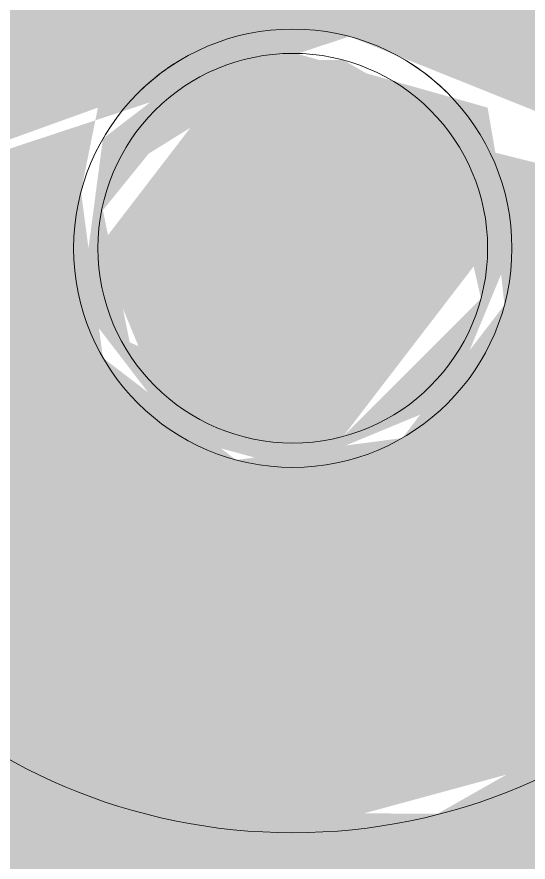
# Model space of a CAD drawing. Header units: inches. Extents: x -26493 to -10162, y -132 to 713.
# Drawn here: x -25822.369 to -25821.713, y 284.9 to 285.984 of the extents above; entities that cross this region are included whole.
import ezdxf

# ---------------------------------------------------------------- set-up
doc = ezdxf.new("R2010")
doc.units = ezdxf.units.IN
doc.header["$MEASUREMENT"] = 0
doc.layers.add('Q-SPCQ', color=91, linetype='Continuous', lineweight=9)

# ---------------------------------------------------------------- blocks, each defined once
blk = doc.blocks.new('Basketball_Backstop-Performance_Sports_Systems-3103-Ceiling_Hung - 27_-0_ to 27_-11 7_8_-V84-Section 13')
at = {"layer": 'Q-SPCQ'}
h = blk.add_hatch(color=256, dxfattribs=at)
h.paths.add_polyline_path([(-25822.0152, 284.9375), (-25821.6372, 285.0403), (-25821.3657, 285.3125), (-25821.2652, 285.6875), (-25821.7652, 285.8126), (-25821.7436, 285.6147), (-25821.8746, 285.4439), (-25822.088, 285.4158), (-25822.2588, 285.5469), (-25822.2869, 285.7603), (-25822.2652, 285.8679), (-25822.7652, 285.6875), (-25822.6647, 285.3125), (-25822.3902, 285.038), (-25822.2093, 284.9631)], flags=0)
h.paths.add_polyline_path([(-25822.7652, 285.6875), (-25821.9424, 285.9592), (-25821.2652, 285.6875), (-25821.2652, 289.5), (-25821.5777, 289.5), (-25821.5777, 289.0625), (-25821.7652, 289.0625), (-25821.7987, 288.75), (-25822.2652, 288.75), (-25822.2652, 289.0625), (-25822.4527, 289.0625), (-25822.4527, 289.5), (-25822.7652, 289.5), (-25822.7652, 285.7533)], flags=0)
for points in [[(-25822.0152, 284.75), (-25821.6402, 284.8391), (-25821.4849, 284.9307), (-25821.3553, 285.0403), (-25821.2304, 285.2031), (-25821.1144, 285.6147), (-25821.1131, 285.6875), (-25821.1565, 285.9311), (-25821.2652, 286.0893), (-25821.3024, 285.4653), (-25821.4849, 285.1572), (-25821.8292, 284.962), (-25822.2093, 284.9631), (-25822.5456, 285.1572), (-25822.7397, 285.4934), (-25822.7652, 286.1013), (-25822.8001, 286.1094), (-25822.9174, 285.6875), (-25822.916, 285.6147), (-25822.8906, 285.4217), (-25822.6751, 285.0403), (-25822.5025, 284.8976), (-25822.3902, 284.8391), (-25822.088, 284.7596)], [(-25821.9505, 285.446), (-25821.7652, 285.6875), (-25821.8384, 285.8643), (-25821.9505, 285.929), (-25822.0799, 285.929), (-25822.2652, 285.6875), (-25822.192, 285.5107)]]:
    blk.add_hatch(color=256, dxfattribs=at).paths.add_polyline_path(points, flags=0)
h = blk.add_hatch(color=256, dxfattribs=at)
h.paths.add_polyline_path([(-25822.0152, 285.4062), (-25821.8164, 285.4886), (-25821.734, 285.6875), (-25821.7652, 285.8679), (-25822.088, 285.9592), (-25822.2588, 285.8281), (-25822.2869, 285.6147), (-25822.1559, 285.4439), (-25822.0196, 285.4068)], flags=0)
h.paths.add_polyline_path([(-25821.9505, 285.446), (-25822.2244, 285.5668), (-25822.2588, 285.7363), (-25822.2001, 285.8088), (-25822.0068, 285.929), (-25821.8746, 285.8851), (-25821.8164, 285.8109), (-25821.7737, 285.6228), (-25821.9424, 285.4541)], flags=0)
for centre, radius, start, end in [((-25822.0152, 285.6875), 0.2812, 0, 180), ((-25822.0152, 285.6875), 0.25, 0, 180), ((-25822.0152, 285.6875), 0.2813, 120, 135), ((-25822.0152, 285.6875), 0.2813, 45, 60), ((-25822.0152, 285.6875), 0.75, 180, 0), ((-25822.0152, 285.6875), 0.2812, 180, 0), ((-25822.0152, 285.6875), 0.25, 180, 0), ((-25822.0152, 285.6562), 0.9063, 180, 0)]:
    blk.add_arc(centre, radius, start, end, dxfattribs=at)

msp = doc.modelspace()

# ---------------------------------------------------------------- block references
at = {"layer": 'Q-SPCQ'}
msp.add_blockref('Basketball_Backstop-Performance_Sports_Systems-3103-Ceiling_Hung - 27_-0_ to 27_-11 7_8_-V84-Section 13', (0, 0), dxfattribs=at)

doc.saveas('drawing.dxf')
